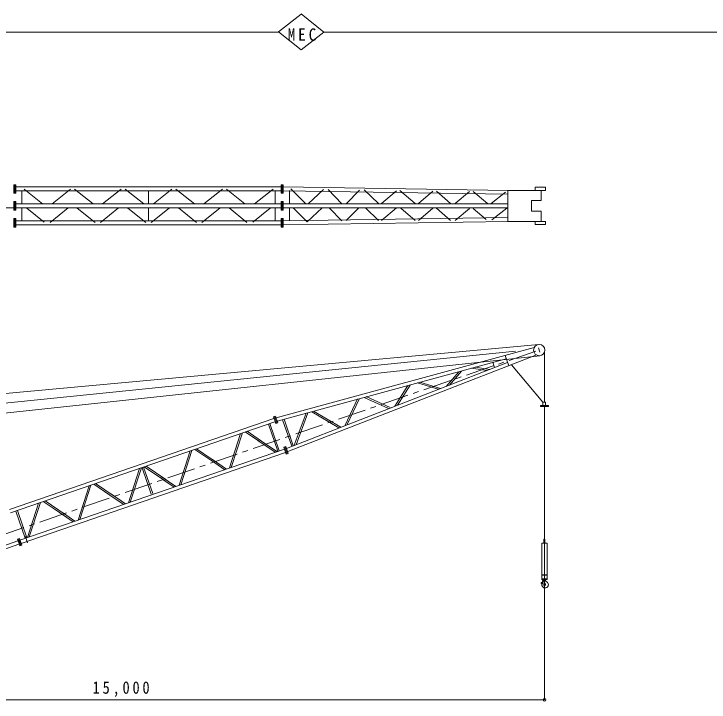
# Model space of a CAD drawing. Units: millimetres, scale not verified. Extents: x -20467 to 19946, y -204354 to 195646.
# Drawn here: x -5893 to 6436, y 1649 to 13851 of the extents above; entities that cross this region are included whole.
import ezdxf

# ---------------------------------------------------------------- set-up
doc = ezdxf.new("R2010")
doc.units = ezdxf.units.MM
doc.header["$LTSCALE"] = 100
doc.header["$PDMODE"] = 32
doc.header["$PDSIZE"] = 50
doc.linetypes.add('CHAIN1', pattern=[8, 5, -1, 1, -1])
for name, color, linetype, lineweight in [('0-0', 7, 'Continuous', 9), ('1-0', 4, 'Continuous', 9), ('1-2', 7, 'Continuous', 9)]:
    doc.layers.add(name, color=color, linetype=linetype, lineweight=lineweight)
doc.styles.add('ＭＳ ゴシック', font='')
doc.styles.get('ＭＳ ゴシック').set_extended_font_data('MS Gothic')

msp = doc.modelspace()

# ---------------------------------------------------------------- linework, layer by layer
at = {"layer": '0-0'}
for p, q in [((-1200.6, 13531.6), (-798.8, 13846.4)), ((-798.8, 13850.8), (-393.9, 13528.5)), ((-20466.8, 13528.4), (-1200.4, 13528.4))]:
    msp.add_line(p, q, dxfattribs=at)
for points in [[(-1200.6, 13531.6), (-798.5, 13211.5), (-393.9, 13528.5)], [(-394.4, 13528.4), (19945.9, 13528.4), (19945.9, -14444.6)]]:
    msp.add_lwpolyline(points, dxfattribs=at)
at = {"layer": '1-0'}
for p in [(3515.7, 4852.7), (-11484.3, 1690.5)]:
    msp.add_line(p, (3515.7, 1690.5), dxfattribs=at)
msp.add_point((3515.7, 1690.5), dxfattribs=at)
at = {"layer": '1-2'}
for p, q in [((-5892.3, 10822.3), (-5856.3, 10822.3)), ((-5892.3, 10822.3), (-5892.3, 10672.3)), ((-5892.3, 10822.3), (-5856.3, 10822.3)), ((-5874.3, 10822.6), (-5874.3, 10672.3)), ((-5874.3, 10672), (-5874.3, 10822.3)), ((-5856.3, 10822.3), (-5856.3, 10672.3)), ((-5856.3, 10782.3), (-1152.5, 10782.3)), ((-5713, 10746.2), (-5385.6, 10483)), ((-4888.6, 10746.2), (-5216, 10483)), ((-4815.5, 10746.2), (-4488, 10483)), ((-3991, 10746.2), (-4318.5, 10483)), ((-3917.9, 10746.2), (-3590.4, 10483)), ((-3092.5, 10746.2), (-3419.9, 10483)), ((-3019.4, 10746.2), (-2691.9, 10483)), ((-2194.9, 10746.2), (-2522.4, 10483)), ((-2121.8, 10746.2), (-1794.4, 10483)), ((-1297.4, 10746.2), (-1624.8, 10483)), ((-1152.3, 10822.3), (-1116.3, 10822.3)), ((-1152.3, 10822.3), (-1152.3, 10672.3)), ((-1152.3, 10822.3), (-1134.3, 10822.3)), ((-1134.3, 10822.6), (-1134.3, 10672.3)), ((-1134.3, 10672), (-1134.3, 10822.3)), ((-1116.3, 10822.3), (-1116.3, 10672.3)), ((-1115.7, 10782.6), (2872.2, 10722.3)), ((-979.6, 10750.3), (-713.1, 10482.9)), ((-673.6, 10482.6), (-403, 10734.8)), ((-320, 10735.4), (-76.3, 10484.6)), ((-1.6, 10485.5), (238.7, 10726.7)), ((319.1, 10729.7), (572, 10488.9)), ((3352.6, 10776.3), (3532.7, 10776.3)), ((3352.6, 10722.3), (3352.6, 10776.3)), ((3532.7, 10722.3), (3532.7, 10776.3)), ((-5892.3, 10672.3), (-5856.3, 10672.3)), ((-5892.3, 10672.3), (-5856.3, 10672.3)), ((-5856.3, 10712.3), (-1153.3, 10712.3)), ((-5749.6, 10710.6), (-5749.6, 10485.1)), ((-3505.2, 10716.3), (-3505.2, 10490.7)), ((-1260.8, 10713.2), (-1260.8, 10483.9)), ((-1260.8, 10710.6), (-1260.8, 10485.1)), ((-1152.3, 10672.3), (-1116.3, 10672.3)), ((-1152.3, 10672.3), (-1134.3, 10672.3)), ((-1116.5, 10712.6), (2868.1, 10652.3)), ((-1007.8, 10718.2), (-1007.8, 10483.9)), ((-1007.8, 10710.6), (-1007.8, 10485.1)), ((629.1, 10489.6), (890.1, 10712.5)), ((953.1, 10719.4), (1223.6, 10488.4)), ((1284.5, 10490.6), (1537.7, 10705.6)), ((1603.7, 10706.8), (1850.8, 10490.7)), ((1932, 10489.2), (2188.3, 10701.6)), ((2249.7, 10700.5), (2503.4, 10491.6)), ((2569.6, 10488.7), (2825.9, 10688.2)), ((2869.1, 10722.3), (3532.7, 10722.3)), ((2869.1, 10173), (2869.1, 10722.3)), ((3456.8, 10542.3), (3456.8, 10722.3)), ((-5892.3, 10522.3), (-5874.3, 10522.3)), ((-5892.3, 10522.3), (-5856.3, 10522.3)), ((-5892.3, 10372.3), (-5892.3, 10522.3)), ((-5892.3, 10522.3), (-5892.3, 10372.3)), ((-5892.3, 10522.3), (-5856.3, 10522.3)), ((-5874.3, 10522.6), (-5874.3, 10372.3)), ((-5874.3, 10522.6), (-5874.3, 10372.3)), ((-5874.3, 10522.6), (-5874.3, 10374.2)), ((-5874.3, 10372), (-5874.3, 10522.3)), ((-5856.3, 10522.3), (-5874.3, 10522.3)), ((-5874.3, 10372), (-5874.3, 10522.3)), ((-5874.3, 10372), (-5874.3, 10520.4)), ((-5856.3, 10522.3), (-5856.3, 10372.3)), ((-5856.3, 10372.3), (-5856.3, 10522.3)), ((-5856.2, 10482.3), (-1157.3, 10482.3)), ((-1152.3, 10522.3), (-1134.3, 10522.3)), ((-1152.3, 10522.3), (-1134.3, 10522.3)), ((-1134.3, 10522.6), (-1134.3, 10372.3)), ((-1134.3, 10522.6), (-1134.3, 10372.3)), ((-1134.3, 10522.6), (-1134.3, 10372.3)), ((-1134.3, 10522.6), (-1134.3, 10372.3)), ((-1134.3, 10372), (-1134.3, 10522.3)), ((-1116.3, 10522.3), (-1134.3, 10522.3)), ((-1134.3, 10372), (-1134.3, 10522.3)), ((-1134.3, 10372), (-1134.3, 10522.3)), ((-1134.3, 10372), (-1134.3, 10522.3)), ((-1116.3, 10522.3), (-1134.3, 10522.3)), ((-1119.3, 10482.3), (2864.9, 10482.3)), ((-1112.4, 10482.3), (2868.4, 10482.3)), ((3286.2, 10542.3), (3456.8, 10542.3)), ((3286.2, 10418.8), (3286.2, 10542.3)), ((-10597.3, 10412.3), (-5892.2, 10412.3)), ((-5892.3, 10372.3), (-5874.3, 10372.3)), ((-5892.3, 10372.3), (-5856.3, 10372.3)), ((-5892.3, 10372.3), (-5856.3, 10372.3)), ((-5856.3, 10372.3), (-5874.3, 10372.3)), ((-5856.7, 10412.3), (-1153.8, 10412.3)), ((-5749.6, 10410.6), (-5749.6, 10185.1)), ((-5665.1, 10407.7), (-5353.7, 10157.4)), ((-4932.9, 10410.6), (-5251, 10154.9)), ((-4767.9, 10408), (-4453.2, 10155.1)), ((-4035.8, 10410.2), (-4357.3, 10151.8)), ((-3870, 10407.7), (-3552.7, 10152.7)), ((-3505.2, 10416.3), (-3505.2, 10190.7)), ((-3140.4, 10407.7), (-3457.7, 10152.7)), ((-2974.6, 10410.2), (-2653.1, 10151.8)), ((-2242.4, 10408), (-2557.2, 10155.1)), ((-2077.5, 10410.6), (-1759.4, 10154.9)), ((-1345.3, 10407.7), (-1656.7, 10157.4)), ((-1260.8, 10181.4), (-1260.8, 10410.7)), ((-1260.8, 10410.6), (-1260.8, 10185.1)), ((-1260.8, 10184), (-1260.8, 10409.5)), ((-1260.8, 10407.4), (-1260.8, 10185)), ((-1152.3, 10372.3), (-1134.3, 10372.3)), ((-1152.3, 10372.3), (-1134.3, 10372.3)), ((-1116.3, 10372.3), (-1134.3, 10372.3)), ((-1116.3, 10372.3), (-1134.3, 10372.3)), ((-1119.3, 10412.3), (2864.9, 10412.3)), ((-1112.4, 10412.3), (2868.4, 10412.3)), ((-1007.8, 10412.2), (-1007.8, 10183.9)), ((-1007.8, 10411), (-1007.8, 10185.1)), ((-1007.8, 10181.4), (-1007.8, 10410.7)), ((-941.1, 10411.7), (-694, 10163.6)), ((-690.2, 10167.1), (-426.4, 10412.9)), ((-293.9, 10408.6), (-76.3, 10184.6)), ((-1.6, 10185.5), (223.4, 10411.3)), ((340.1, 10409.7), (572, 10188.9)), ((629.1, 10189.6), (890.1, 10412.5)), ((968.3, 10406.4), (1223.6, 10188.4)), ((1284.5, 10190.6), (1537.7, 10405.6)), ((1603.7, 10406.8), (1850.8, 10190.7)), ((1932, 10189.2), (2188.3, 10401.6)), ((2249.7, 10400.5), (2485.1, 10206.7)), ((2584.3, 10200.1), (2849.2, 10406.3)), ((3286.2, 10475.8), (3286.2, 10352.3)), ((-1116.5, 10182), (2868.1, 10242.3)), ((3286.2, 10352.3), (3456.8, 10352.3)), ((3456.8, 10352.3), (3456.8, 10172.3)), ((-5892.3, 10222.3), (-5874.3, 10222.3)), ((-5874.3, 10222.6), (-5874.3, 10072.3)), ((-5874.3, 10222.6), (-5874.3, 10072.3)), ((-5874.3, 10072), (-5874.3, 10222.3)), ((-5874.3, 10072), (-5874.3, 10222.3)), ((-5856.3, 10222.3), (-5874.3, 10222.3)), ((-5856.3, 10222.3), (-5856.3, 10112.3)), ((-5856.3, 10182.3), (-1157.3, 10182.3)), ((-5856.3, 10072.3), (-5856.3, 10112.3)), ((-5856.3, 10112.3), (-1153.8, 10112.3)), ((-1152.3, 10222.3), (-1134.3, 10222.3)), ((-1152.3, 10222.3), (-1116.3, 10222.3)), ((-1152.3, 10072.3), (-1152.3, 10222.3)), ((-1152.3, 10222.3), (-1134.3, 10222.3)), ((-1134.3, 10222.6), (-1134.3, 10072.3)), ((-1134.3, 10222.6), (-1134.3, 10072.3)), ((-1134.3, 10222.6), (-1134.3, 10072.3)), ((-1134.3, 10072), (-1134.3, 10222.3)), ((-1116.3, 10222.3), (-1134.3, 10222.3)), ((-1134.3, 10072), (-1134.3, 10222.3)), ((-1134.3, 10072), (-1134.3, 10222.3)), ((-1116.3, 10072.3), (-1116.3, 10222.3)), ((-1115.7, 10112), (2872.2, 10172.3)), ((2869.1, 10172.3), (3532.7, 10172.3)), ((3352.6, 10172.3), (3352.6, 10118.3)), ((3352.6, 10118.3), (3532.7, 10118.3)), ((3532.7, 10172.3), (3532.7, 10118.3)), ((-5892.3, 10072.3), (-5874.3, 10072.3)), ((-5856.3, 10072.3), (-5874.3, 10072.3)), ((-1152.3, 10072.3), (-1134.3, 10072.3)), ((-1152.3, 10072.3), (-1116.3, 10072.3)), ((-1152.3, 10072.3), (-1134.3, 10072.3)), ((-1116.3, 10072.3), (-1134.3, 10072.3)), ((-14415.5, 6353.4), (3414.1, 7989.8)), ((3332.9, 7935.9), (-1239.5, 6689.6)), ((3001.1, 7871.7), (-14216.6, 6121)), ((3433.9, 7790.8), (-14020.6, 5915.8)), ((-1035.5, 6091.4), (3364.9, 7799.4)), ((2885.2, 7611), (2821.3, 7796.6)), ((3515.7, 7856.2), (3515.7, 6965.8)), ((2837.2, 7738), (-1223.6, 6631.2)), ((-1057.4, 6147.8), (2859.7, 7668.2)), ((2631.5, 7579.6), (2598.6, 7675.3)), ((2225, 7570.5), (2494.9, 7528.5)), ((2289.2, 7587.8), (2546.2, 7547.9)), ((3489.7, 6966), (2933.1, 7629.2)), ((1775.1, 7246.6), (1999.4, 7506)), ((1830.5, 7269.4), (2046, 7518.6)), ((1262.3, 7307.4), (1630.7, 7194.9)), ((1308.6, 7321.5), (1673.1, 7210.2)), ((864.9, 6895.1), (1096.1, 7264.3)), ((908.3, 6913.6), (1131.9, 7270.7)), ((12.3, 6558.6), (234.3, 7029.7)), ((319.9, 7052.3), (751.8, 6853)), ((354.5, 7066), (777.4, 6871)), ((-18.4, 6556.7), (201.4, 7023.4)), ((3485.7, 6965.3), (3535.7, 6965.3)), ((3485.7, 6965.3), (3485.7, 6909.3)), ((3535.7, 6965.3), (3535.7, 6909.3)), ((-610.8, 6796), (-130.2, 6513.7)), ((-577.7, 6807.8), (-95.9, 6524.9)), ((3515.7, 6889.2), (3515.7, 4543.8)), ((-5971.2, 5061.2), (-1281.8, 6675.9)), ((-1290.5, 6708.4), (-1272.5, 6714.6)), ((-1290.5, 6708.4), (-1249, 6587.8)), ((-1272.5, 6714.6), (-1231, 6594)), ((-1254.5, 6720.7), (-1213, 6600.2)), ((-1101, 6664.8), (-939, 6194.4)), ((-921.9, 6202.7), (-711.8, 6769.4)), ((-889.4, 6212.6), (-679.5, 6779.1)), ((-5951.5, 5004), (-1262.8, 6618.5)), ((-1379.9, 6578), (-1213.7, 6095.4)), ((-1354.4, 6586.8), (-1188.2, 6104.2)), ((-1249, 6587.8), (-1231, 6594)), ((-1213, 6600.2), (-1231, 6594)), ((-1126.5, 6656), (-965, 6187.1)), ((-2037.2, 5809.5), (-1841.2, 6420.5)), ((-1539, 6268.4), (-1789.1, 6438.5)), ((-1442, 6235.1), (-1757.8, 6449.8)), ((-2068.4, 5800.7), (-1872.9, 6410.2)), ((-1258.5, 6077.7), (-1569.6, 6289.2)), ((-1228.5, 6089.9), (-1482.4, 6262.6)), ((-1104.1, 6167.1), (-1086.1, 6173.2)), ((-1062.6, 6046.5), (-1104.1, 6167.1)), ((-1068.2, 6179.4), (-1086.1, 6173.2)), ((-1044.6, 6052.7), (-1086.1, 6173.2)), ((-1044.6, 6052.7), (-1086.1, 6173.2)), ((-1026.7, 6058.9), (-1068.2, 6179.4)), ((-5784.8, 4519.9), (-1093.5, 6135.3)), ((-5765.2, 4462.7), (-1078.5, 6076.5)), ((-2963.6, 5492.4), (-2768.1, 6102)), ((-2932.5, 5501.3), (-2736.4, 6112.3)), ((-2367.2, 5914.5), (-2684.3, 6130.2)), ((-2375.1, 5952.6), (-2653.1, 6141.6)), ((-1075.2, 6141.6), (-1055.5, 6084.4)), ((-1075.2, 6141.6), (-1055.5, 6084.4)), ((-1062.6, 6046.5), (-1044.6, 6052.7)), ((-1026.7, 6058.9), (-1044.6, 6052.7)), ((-2153.7, 5769.4), (-2391.1, 5930.8)), ((-2123.7, 5781.7), (-2373.4, 5951.4)), ((-3828.6, 5192.7), (-3632.6, 5803.7)), ((-3617.5, 5804.5), (-3456.6, 5337.3)), ((-3591.9, 5813.3), (-3431.1, 5346)), ((-3202, 5565.2), (-3579.6, 5822)), ((-3199, 5595.8), (-3548.3, 5833.3)), ((-3859.8, 5183.9), (-3664.2, 5793.4)), ((-3018.9, 5473.4), (-3278.8, 5650.1)), ((-3048.9, 5461.2), (-3233.1, 5586.4)), ((-4755, 4875.6), (-4559.5, 5485.2)), ((-4723.8, 4884.4), (-4527.8, 5495.5)), ((-4095.7, 5255), (-4475.7, 5513.4)), ((-4096.2, 5288), (-4444.4, 5524.8)), ((-3915.1, 5164.8), (-4164.6, 5334.5)), ((-5619, 4576.2), (-5423, 5187.2)), ((-5110.2, 5027.8), (-5370.9, 5205.1)), ((-4986.1, 4976.1), (-5339.7, 5216.5)), ((-3945.1, 5152.6), (-4130.4, 5278.6)), ((-5650.2, 4567.4), (-5454.7, 5176.9)), ((-4840.3, 4844.3), (-5193.6, 5084.6)), ((-5856.9, 5036.4), (-5690.8, 4553.8)), ((-5831.4, 5045.2), (-5665.2, 4562.6)), ((-4810.3, 4856.6), (-5015.5, 4996.1)), ((-10492.6, 2898.9), (-5822.3, 4507)), ((-10472.9, 2841.7), (-5803.9, 4449.4)), ((-5831.7, 4539.2), (-5813.7, 4545.4)), ((-5790.2, 4418.7), (-5831.7, 4539.2)), ((-5813.7, 4545.4), (-5795.7, 4551.6)), ((-5772.2, 4424.9), (-5813.7, 4545.4)), ((-5772.2, 4424.9), (-5813.7, 4545.4)), ((-5802.8, 4513.7), (-5783.1, 4456.5)), ((-5754.2, 4431), (-5795.7, 4551.6)), ((-5784.8, 4519.9), (-5765.2, 4462.7)), ((3471.1, 4469.3), (3468.2, 4466.5)), ((3468.2, 4466.5), (3468.2, 3909.2)), ((3560.4, 4469.3), (3471.1, 4469.3)), ((3507.7, 4539.3), (3523.7, 4539.3)), ((3507.7, 4539.3), (3507.7, 4470.4)), ((3523.7, 4539.3), (3523.7, 4470.4)), ((3560.4, 4469.3), (3563.2, 4466.5)), ((3563.2, 4466.5), (3563.2, 3909.2)), ((-5790.2, 4418.7), (-5772.2, 4424.9)), ((-5772.2, 4424.9), (-5754.2, 4431)), ((3468.2, 3909.2), (3471.1, 3906.3)), ((3471.1, 3906.3), (3468.2, 3903.5)), ((3468.2, 3903.5), (3468.2, 3830.4)), ((3468.2, 3833.3), (3563.2, 3833.3)), ((3468.2, 3830.4), (3475.3, 3823.3)), ((3563.6, 3902.3), (3468.8, 3902.3)), ((3560.4, 3906.3), (3471.1, 3906.3)), ((3556.2, 3823.3), (3475.3, 3823.3)), ((3500.7, 3822.9), (3500.7, 3814.3)), ((3530.7, 3822.9), (3530.7, 3814.3)), ((3556.2, 3823.3), (3563.2, 3830.4)), ((3560.4, 3906.3), (3563.2, 3909.2)), ((3560.4, 3906.3), (3563.2, 3903.5)), ((3563, 3902.3), (3563.2, 3902.3)), ((3563.2, 3903.5), (3563.2, 3830.4)), ((3484.1, 3763.1), (3480.5, 3763.1)), ((3480.7, 3800.3), (3480.7, 3763)), ((3480.8, 3800.4), (3484.2, 3800.4)), ((3488, 3766.7), (3490.6, 3794)), ((3501, 3811.5), (3488.3, 3806.4)), ((3506.1, 3794), (3490.8, 3793.9)), ((3530.7, 3814.3), (3500.7, 3814.3))]:
    msp.add_line(p, q, dxfattribs=at)
at = {"layer": '1-2', "linetype": 'CHAIN1'}
for p, q in [((-12996.4, 2237.2), (3455.9, 7902.2)), ((3437.1, 7851), (3409.4, 7931.4)), ((-5649.3, 4475), (-5687, 4584.3)), ((3507.7, 4504.3), (3523.7, 4504.3))]:
    msp.add_line(p, q, dxfattribs=at)
at = {"layer": '1-2'}
for points in [[(-5892.3, 10372.3), (-5892.3, 10522.3), (-5892.3, 10372.3)], [(-5856.3, 10372.3), (-5856.3, 10522.3), (-5856.3, 10372.3)], [(-1152.3, 10372.3), (-1152.3, 10522.3), (-1152.3, 10372.3)], [(-1152.3, 10522.3), (-1152.3, 10372.3), (-1152.3, 10522.3)], [(-1116.3, 10372.3), (-1116.3, 10522.3), (-1116.3, 10372.3)], [(-1116.3, 10522.3), (-1116.3, 10372.3), (-1116.3, 10522.3)], [(-1007.8, 10184), (-1007.8, 10411), (-1007.8, 10185)], [(-5892.3, 10072.3), (-5892.3, 10222.3), (-5892.3, 10072.3)], [(-1152.3, 10072.3), (-1152.3, 10222.3), (-1152.3, 10072.3)], [(-1116.3, 10072.3), (-1116.3, 10222.3), (-1116.3, 10072.3)], [(3445.7, 6909.3), (3445.7, 6890.3), (3585.7, 6890.3)], [(3445.7, 6909.3), (3585.7, 6909.3), (3585.7, 6890.3)], [(-1254.5, 6720.7), (-1272.5, 6714.6), (-1231, 6594)], [(3495.7, 3735.6), (3494.9, 3740), (3493, 3747.3), (3490, 3754.2), (3484.8, 3760.2), (3480.6, 3763.2), (3476.9, 3765.1), (3469.9, 3767.4), (3463.4, 3768.3), (3458.9, 3767.1), (3457.8, 3765.2), (3457.7, 3764.2), (3458, 3762.3), (3458.7, 3760.2), (3459.6, 3758), (3460.3, 3756.8), (3461.8, 3754.2), (3464.4, 3750.1), (3466.9, 3746.3), (3468.9, 3742.4), (3469.7, 3740), (3469.9, 3739.1), (3470.1, 3737.5), (3470.3, 3735.9), (3470.4, 3734.2), (3470.5, 3733.3)], [(3500.7, 3813.9), (3501.1, 3812), (3501.8, 3808.6), (3502.6, 3805.3), (3503.4, 3802), (3503.9, 3800.1), (3504.9, 3797.1), (3506.9, 3792), (3509.1, 3787), (3511.5, 3782.2), (3513, 3779.3), (3515.3, 3775), (3519.5, 3767.5), (3523.7, 3760.1), (3528, 3752.7), (3530.5, 3748.5)], [(3530, 3813.9), (3530.5, 3811.9), (3531.4, 3808.4), (3532.5, 3805.1), (3533.8, 3801.8), (3534.8, 3800.1), (3536.3, 3797.8), (3539.4, 3794.2), (3543, 3791), (3546.9, 3788), (3549.1, 3786.3), (3551.2, 3784.7), (3554.8, 3782.1), (3558.2, 3779.5), (3561.6, 3776.7), (3563.5, 3775.1), (3565.5, 3773.2), (3568.9, 3769.9), (3572.2, 3766.4), (3575.5, 3762.8), (3577.3, 3760.7)]]:
    msp.add_lwpolyline(points, dxfattribs=at)
for centre, radius in [((3423.2, 7890.3), 100), ((3490.7, 3800.4), 3)]:
    msp.add_circle(centre, radius, dxfattribs=at)
for centre, radius, start, end in [((3528.2, 3730.8), 57.5, 176.00731, 31.72647), ((3484.1, 3767.1), 4, 270, 354.58571), ((3490.7, 3800.4), 6.5, 271.53413, 180.27139), ((3515.7, 3735.3), 20, 176.68439, 46.46785)]:
    msp.add_arc(centre, radius, start, end, dxfattribs=at)

# ---------------------------------------------------------------- texts
at = {"layer": '0-0', "insert": (-1037, 13370.2), "char_height": 219.9, "attachment_point": 7, "style": 'ＭＳ ゴシック'}
msp.add_mtext('\\T1.38;\\W0.9;MEC', dxfattribs=at)
at = {"layer": '1-0', "color": 7, "insert": (-4496.8, 1740.5), "char_height": 219.9, "attachment_point": 7, "style": 'ＭＳ ゴシック'}
msp.add_mtext('\\T1.39;\\W0.85;15,000', dxfattribs=at)

doc.saveas('drawing.dxf')
